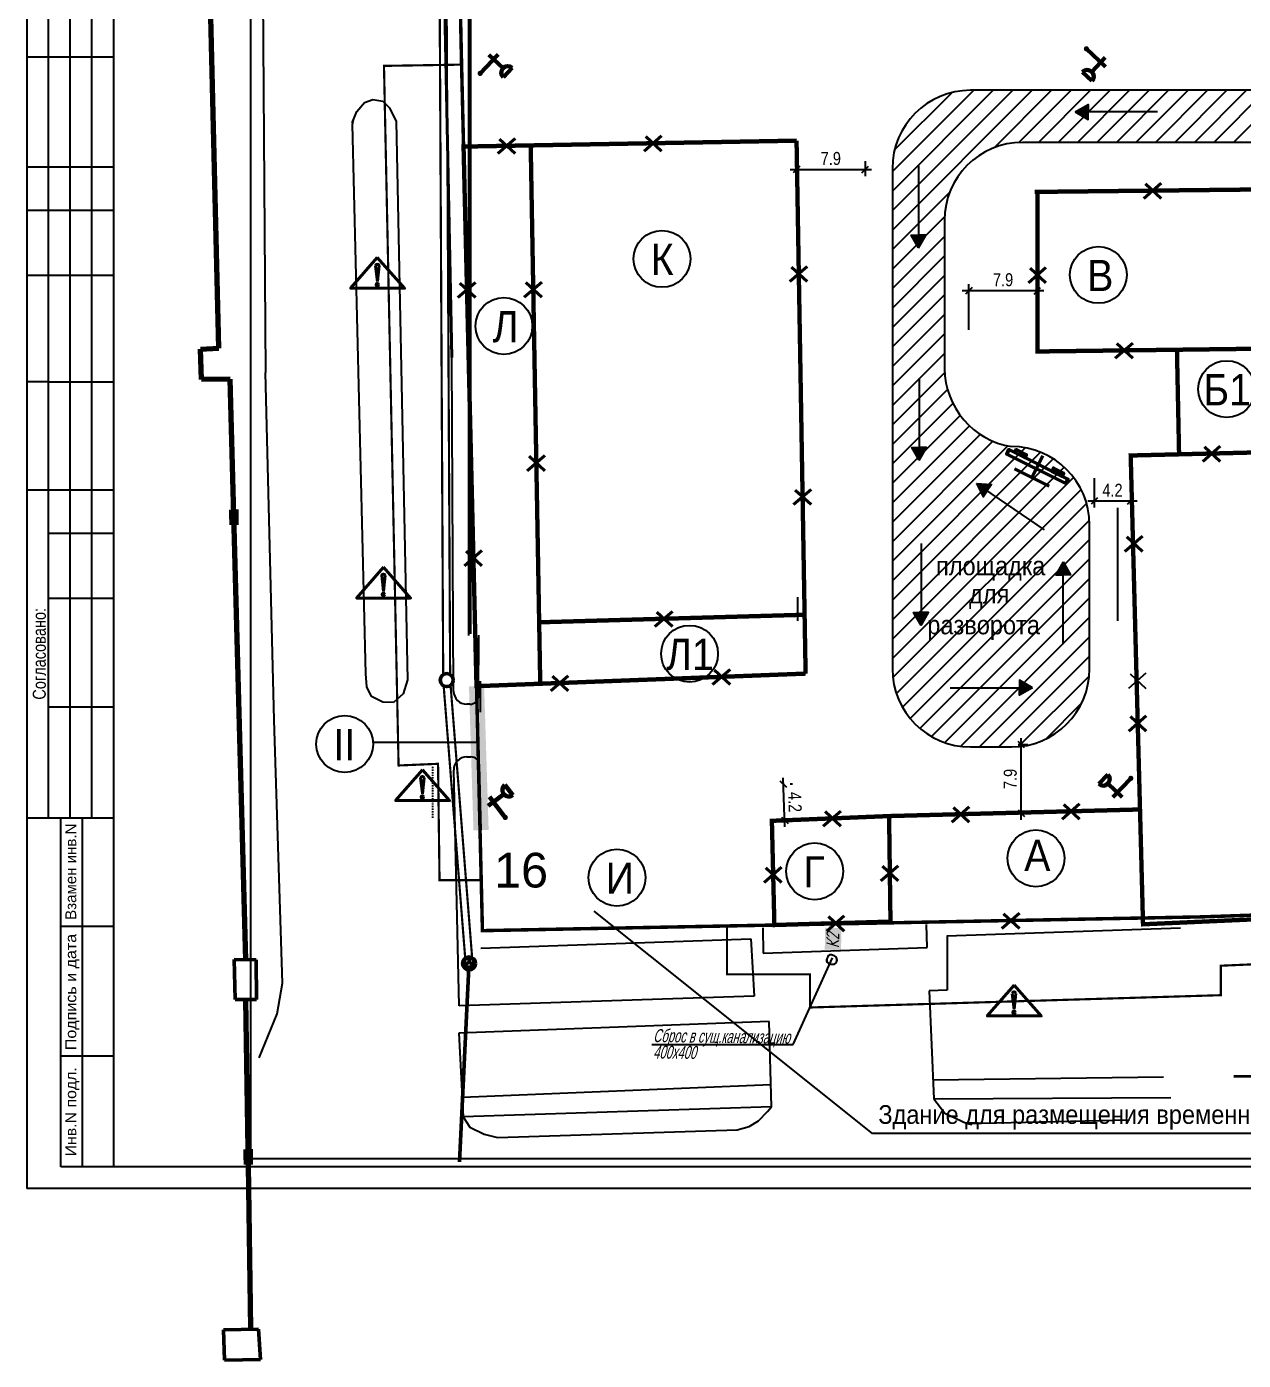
# Model space of a CAD drawing. Header units: millimetres. Extents: x 1819 to 103850, y 69161 to 132521.
# Drawn here: x 1819 to 29863, y 69161 to 99902 of the extents above; entities that cross this region are included whole.
import ezdxf
from ezdxf.enums import TextEntityAlignment as Align

# ---------------------------------------------------------------- set-up
doc = ezdxf.new("R2010")
doc.units = ezdxf.units.MM
doc.linetypes.add('DASHED', pattern=[0.75, 0.5, -0.25])
doc.linetypes.add('PKP', pattern=[12, 6, -3, 0, -3])
for name, color, linetype in [('1', 7, 'Continuous'), ('2к', 6, 'Continuous'), ('FORMAT', 251, 'Continuous'), ('TABL', 46, 'Continuous'), ('ГП', 146, 'Continuous'), ('Граница1', 20, 'Continuous'), ('дороги', 24, 'Continuous'), ('ЛИНИЯ', 7, 'Continuous'), ('опасные зоны', 10, 'Continuous'), ('СГП', 250, 'Continuous'), ('СТЕНЫ', 7, 'Continuous'), ('СЪЕМКА', 46, 'Continuous'), ('ТС', 1, 'Continuous')]:
    doc.layers.add(name, color=color, linetype=linetype)
doc.layers.add('A0-02', color=7, linetype='Continuous', true_color=0x958875)
for name, color, linetype, lineweight in [('К1', 1, 'Continuous', 60), ('К2', 54, 'Continuous', 60), ('НCC', 1, 'Continuous', 50), ('Ограждение проектируемое', 1, 'ограждение2', 40)]:
    doc.layers.add(name, color=color, linetype=linetype, lineweight=lineweight)
doc.styles.add('GOST 2.304', font='CS_Gost2304.shx', dxfattribs={"oblique": 15, "height": 250})
doc.styles.add('RUSS', font='arial.ttf', dxfattribs={"width": 0.8, "height": 300})
doc.styles.get("Standard").update_dxf_attribs({"font": 'txt.shx', "width": 0.8})
doc.styles.add('ариал', font='arial.ttf', dxfattribs={"width": 0.8, "height": 300})
doc.styles.add('СГЕНЕРИР_СТИЛЬ_3', font='arial.ttf')
doc.linetypes.add('oIo_LINE', pattern='A,2.5,-0.25,[133,ltypeshp.shx,S=0.1,R=0,X=-0.1,Y=0.3],-0.2,[130,ltypeshp.shx,S=0.5,R=-25,X=0,Y=0],-0.2,[133,ltypeshp.shx,S=0.1,R=0,X=-0.1,Y=-0.3],-0.25', length=3.4)
doc.linetypes.add('V_LINE_dot_7', pattern='A,4,[133,ltypeshp.shx,S=0.5,R=0,X=0,Y=0],4,-1.3,["V",Standard,S=2.5,R=0,X=-0.9,Y=-1.25],-1.3,4,[133,ltypeshp.shx,S=0.5,R=0,X=0,Y=0],4,-1.5', length=20.1)
doc.linetypes.add('ограждение2', pattern='A,6.35,-2.54,[132,ltypeshp.shx,S=2.54,R=0,X=-2.54,Y=0],-2.54,25.4', length=36.83)
doc.dimstyles.new('500', dxfattribs={"dimscale": 0, "dimtxt": 250, "dimasz": 150, "dimexe": 150, "dimexo": 500, "dimgap": 100, "dimtad": 1, "dimdec": 1, "dimlfac": 0.005, "dimzin": 0, "dimdsep": 46, "dimtxsty": 'RUSS', "dimblk1": 'OBLIQUE', "dimblk2": 'OBLIQUE', "dimsah": 1, "dimcen": 0, "dimdle": 150, "dimclrd": 22, "dimclre": 22, "dimclrt": 22, "dimadec": 0, "dimazin": 0, "dimtfac": 1, "dimtdec": 1, "dimtmove": 0, "dimatfit": 3, "dimldrblk": 'OBLIQUE', "dimfxl": 1, "dimtolj": 1, "dimtzin": 0, "dimarcsym": 0})
picture_1 = doc.add_image_def('image1.tif', size_in_pixel=(4134, 3602))

# ---------------------------------------------------------------- blocks, each defined once
blk = doc.blocks.new('A$C562616C9')
at = {"layer": 'К1', "lineweight": 30, "ltscale": 100}
h = blk.add_hatch(color=256, dxfattribs=at)
h.set_gradient(color1=(255, 255, 255), one_color=1, tint=1, name='INVCYLINDER')
h.paths.add_polyline_path([(467, -22), (467, 353), (-37, 353), (-37, -22)])
at = {"layer": 'К2', "lineweight": 30, "ltscale": 100, "insert": (0, 323), "char_height": 300, "width": 386.9, "attachment_point": 1, "style": 'GOST 2.304'}
blk.add_mtext('К2', dxfattribs=at)
blk = doc.blocks.new('uz204')
at = {"lineweight": 50}
for p, q in [((0, 10), (-20, 10)), ((-20, 10), (20, 10)), ((0, -15), (0, 10))]:
    blk.add_line(p, q, dxfattribs=at)
for points in [[(-33.9, 0), (33.9, 0), (33.9, -5.1), (-33.9, -5.1)], [(-27.2, -5.1), (-15.5, -5.1), (-15.5, -8.5), (-27.2, -8.5)], [(27.2, -5.1), (15.5, -5.1), (15.5, -8.5), (27.2, -8.5)]]:
    blk.add_lwpolyline(points, close=True, dxfattribs=at)
blk = doc.blocks.new('_OBLIQUE')
at = {"color": 0, "linetype": 'ByBlock'}
blk.add_line((-0.5, -0.5), (0.5, 0.5), dxfattribs=at)
blk = doc.blocks.new('*D117')
at = {"layer": 'DEFPOINTS', "color": 0}
for p in [(23536, 93814), (23536, 92415), (25116, 92415)]:
    blk.add_point(p, dxfattribs=at)
at = {"layer": 'опасные зоны', "color": 22, "lineweight": -2}
for p, q in [((25266, 93814), (23386, 93814)), ((23536, 92915), (23536, 93964)), ((25116, 92915), (25116, 93964))]:
    blk.add_line(p, q, dxfattribs=at)
at = {"layer": 'опасные зоны', "color": 22, "lineweight": -2, "xscale": 150, "yscale": 150, "zscale": 150, "rotation": 180}
blk.add_blockref('_OBLIQUE', (23536, 93814), dxfattribs=at)
at = {"layer": 'опасные зоны', "color": 22, "lineweight": -2, "xscale": 150, "yscale": 150, "zscale": 150}
blk.add_blockref('_OBLIQUE', (25116, 93814), dxfattribs=at)
at = {"layer": 'опасные зоны', "color": 22, "insert": (24326, 94067), "char_height": 300, "attachment_point": 5, "style": 'RUSS'}
blk.add_mtext('\\A1;7.9', dxfattribs=at)
blk = doc.blocks.new('*D118')
at = {"layer": 'DEFPOINTS', "color": 0}
for p in [(19565, 97274), (21145, 97301), (21145, 96609)]:
    blk.add_point(p, dxfattribs=at)
at = {"layer": 'опасные зоны', "color": 22, "lineweight": -2}
for p, q in [((19415, 96609), (21295, 96609)), ((19565, 96774), (19565, 96459)), ((21145, 96801), (21145, 96459))]:
    blk.add_line(p, q, dxfattribs=at)
at = {"layer": 'опасные зоны', "color": 22, "lineweight": -2, "xscale": 150, "yscale": 150, "zscale": 150, "rotation": 180}
blk.add_blockref('_OBLIQUE', (19565, 96609), dxfattribs=at)
at = {"layer": 'опасные зоны', "color": 22, "lineweight": -2, "xscale": 150, "yscale": 150, "zscale": 150}
blk.add_blockref('_OBLIQUE', (21145, 96609), dxfattribs=at)
at = {"layer": 'опасные зоны', "color": 22, "insert": (20355, 96862), "char_height": 300, "attachment_point": 5, "style": 'RUSS'}
blk.add_mtext('\\A1;7.9', dxfattribs=at)
blk = doc.blocks.new('*D119')
at = {"layer": 'DEFPOINTS', "color": 0}
for p in [(26428, 89995), (27267, 90017), (26428, 88967)]:
    blk.add_point(p, dxfattribs=at)
at = {"layer": 'опасные зоны', "color": 22, "lineweight": -2}
for p, q in [((26428, 89495), (26428, 88817)), ((27267, 89517), (27267, 88817)), ((27417, 88967), (26278, 88967))]:
    blk.add_line(p, q, dxfattribs=at)
at = {"layer": 'опасные зоны', "color": 22, "lineweight": -2, "xscale": 150, "yscale": 150, "zscale": 150, "rotation": 180}
blk.add_blockref('_OBLIQUE', (26428, 88967), dxfattribs=at)
at = {"layer": 'опасные зоны', "color": 22, "lineweight": -2, "xscale": 150, "yscale": 150, "zscale": 150}
blk.add_blockref('_OBLIQUE', (27267, 88967), dxfattribs=at)
at = {"layer": 'опасные зоны', "color": 22, "insert": (26847, 89217), "char_height": 300, "attachment_point": 5, "style": 'RUSS'}
blk.add_mtext('\\A1;4.2', dxfattribs=at)
blk = doc.blocks.new('*D121')
at = {"layer": 'DEFPOINTS', "color": 0}
for p in [(24175, 83352), (24745, 83352), (24217, 81772)]:
    blk.add_point(p, dxfattribs=at)
at = {"layer": 'опасные зоны', "color": 22, "lineweight": -2}
for p, q in [((24675, 83352), (24895, 83352)), ((24745, 81622), (24745, 83502)), ((24717, 81772), (24895, 81772))]:
    blk.add_line(p, q, dxfattribs=at)
at = {"layer": 'опасные зоны', "color": 22, "lineweight": -2, "xscale": 150, "yscale": 150, "zscale": 150}
for p, rotation in [((24745, 83352), 90), ((24745, 81772), 270)]:
    blk.add_blockref('_OBLIQUE', p, dxfattribs=dict(at, rotation=rotation))
at = {"layer": 'опасные зоны', "color": 22, "insert": (24492, 82562), "char_height": 300, "attachment_point": 5, "rotation": 90, "style": 'RUSS'}
blk.add_mtext('\\A1;7.9', dxfattribs=at)
blk = doc.blocks.new('*D122')
at = {"layer": 'DEFPOINTS', "color": 0}
for p in [(18969, 82429), (19265, 82439), (18996, 81596)]:
    blk.add_point(p, dxfattribs=at)
at = {"layer": 'опасные зоны', "color": 22, "lineweight": -2}
for p, q in [((19297, 81456), (19260, 82589)), ((19469, 82445), (19415, 82444)), ((19496, 81612), (19442, 81611))]:
    blk.add_line(p, q, dxfattribs=at)
at = {"layer": 'опасные зоны', "color": 22, "lineweight": -2, "xscale": 150, "yscale": 150, "zscale": 150}
for p, rotation in [((19265, 82439), 91.87734361684694), ((19292, 81606), 271.8773436168469)]:
    blk.add_blockref('_OBLIQUE', p, dxfattribs=dict(at, rotation=rotation))
at = {"layer": 'опасные зоны', "color": 22, "insert": (19529, 82030), "char_height": 300, "attachment_point": 5, "rotation": 271.8773, "style": 'RUSS'}
blk.add_mtext('\\A1;4.2', dxfattribs=at)
blk = doc.blocks.new('прожектор')
at = {"color": 32, "lineweight": 60}
for p, q in [((814.11, 1448.66), (814.11, 1442.66)), ((818.61, 1445.66), (818.61, 1448.66)), ((812.61, 1447.16), (817.11, 1447.16))]:
    blk.add_line(p, q, dxfattribs=at)
for points, const_width in [([(813.81, 1442.66, 1), (814.41, 1442.66, 1)], 0.6), ([(814.03, 1442.66, 1), (814.18, 1442.66, 1)], 0.15)]:
    blk.add_lwpolyline(points, format="xyb", close=True, dxfattribs=dict(at, const_width=const_width))
blk.add_arc((818.61, 1447.16), 1.5, 90, 270, dxfattribs=at)
blk = doc.blocks.new('uz22_l')
for points in [[(-29.63, 0), (-20.29, 5.39), (-20.29, 0)], [(-29.63, 0), (-20.29, -5.39), (-20.29, 0)]]:
    blk.add_hatch(color=256).paths.add_polyline_path(points)
for p in [(29.63, 0), (-29.63, 0), (-29.63, 0)]:
    blk.add_line(p, (-29.63, 0))
for points in [[(-29.63, 0), (-20.29, 5.39), (-20.29, 0)], [(-29.63, 0), (-20.29, -5.39), (-20.29, 0)]]:
    blk.add_lwpolyline(points, close=True)
blk = doc.blocks.new('uz2')
at = {"lineweight": 40}
for p, q in [((-1.05, 9.2), (0, 0)), ((0, 0), (0.96, 9.2))]:
    blk.add_line(p, q, dxfattribs=at)
blk.add_lwpolyline([(-0.06, 13.94), (-15.47, -3.83), (15.65, -3.83)], close=True, dxfattribs=at)
blk.add_circle((-0.05, -1.75), 0.733, dxfattribs=at)
blk.add_arc((-0.04, 9.05), 1.02, 8.6869, 171.31317, dxfattribs=at)

msp = doc.modelspace()

# ---------------------------------------------------------------- hatches: boundary and pattern name
at = {"layer": 'дороги'}
h = msp.add_hatch(dxfattribs=at)
h.set_pattern_fill('ANSI31', color=256, scale=100, style=0)
h.set_pattern_definition([(45, (7e-12, 68499.9), (-224.5064, 224.5064), [])])
h.paths.add_polyline_path([(35265.8, 98435.26), (23574.08, 98435.26, 0.41421356), (21774.08, 96635.26), (21774.08, 85098.38, 0.41421356), (23574.08, 83298.38), (24518.52, 83298.38, 0.41421356), (26318.52, 85098.38), (26318.52, 88422.46, 0.41421356), (24518.52, 90222.46, -0.36499326), (22974.08, 92022.46), (22974.08, 95435.26, -0.41421356), (24774.08, 97235.26), (34065.8, 97235.26, -0.41421356), (35865.8, 95435.26), (35865.8, 79653.38), (37065.8, 79653.38), (37065.8, 96635.26, 0.41421356)])

# ---------------------------------------------------------------- linework, layer by layer
msp.add_line((12220.22, 83402.06), (9831.69, 83402.06))
at = {"linetype": 'oIo_LINE', "lineweight": 50, "ltscale": 20, "const_width": 50}
for points in [[(11580.05, 84966.95), (11499.35, 100425.65)], [(12086.88, 78443.97), (11590.47, 84719.47)]]:
    msp.add_lwpolyline(points, dxfattribs=at)
for points, const_width in [([(19565.07, 97274.23), (11889.33, 97137.76), (12187.55, 84699.77), (19773.52, 84989.4)], 100), ([(13437.12, 97165.28), (13657.2, 84755.88)], 100), ([(19773.52, 84989.4), (19565.07, 97274.23)], 100), ([(25055.02, 96092.78), (34645.68, 96198.13), (34682.76, 92534.37), (25116.13, 92414.77), (25116.13, 96093.45)], 100), ([(28333.38, 92455), (28382.52, 90044.45)], 100), ([(13632.08, 86172.23), (19750.49, 86346.5)], 100), ([(12188.95, 84699.82), (12292.31, 81382.82)], 350), ([(21698.27, 81705.94), (27481.91, 81858.1)], 100), ([(18996.39, 81595.96), (21698.27, 81705.94), (21730.16, 79272.65), (19054.05, 79194.77), (18996.39, 81595.96)], 100)]:
    msp.add_lwpolyline(points, dxfattribs=dict(const_width=const_width))
at = {"const_width": 100}
msp.add_lwpolyline([(27267.25, 90017.3), (32778.6, 90151.45), (33028.58, 79455.43), (27551.55, 79211.28)], close=True, dxfattribs=at)
for centre in [(16463.03, 94549.35), (26522.67, 94179.82), (12818.39, 93001.52), (29479.15, 91547.02), (17097.74, 85447.52), (9149.29, 83366.03), (25083, 80732.87), (15425.94, 80286.73), (19981.62, 80432.18)]:
    msp.add_circle(centre, 654.86)
at = {"linetype": 'Continuous', "ltscale": 0.5}
msp.add_circle((11500.72, 84839.65), 150, dxfattribs=at)
at = {"linetype": 'Continuous', "lineweight": 50, "ltscale": 0.5}
for centre in [(11500.72, 84839.65), (12017.14, 78311.17)]:
    msp.add_circle(centre, 150, dxfattribs=at)
at = {"layer": '1', "color": 7}
for p, q in [((2607.23, 79168.37), (3807.23, 79168.37)), ((3824.57, 76168.37), (2607.23, 76168.37))]:
    msp.add_line(p, q, dxfattribs=at)
at = {"layer": '2к'}
for p, q in [((19489.1, 76439.83), (20394.47, 78435.19)), ((16228.77, 76439.83), (19489.1, 76439.83))]:
    msp.add_line(p, q, dxfattribs=at)
at = {"layer": 'FORMAT', "ltscale": 20}
for p, q in [((1821.77, 132521.49), (1821.77, 73121.49)), ((3821.77, 132021.49), (3821.77, 73621.49)), ((103350.34, 73621.49), (2607.23, 73621.49)), ((103850.34, 73121.49), (1821.77, 73121.49))]:
    msp.add_line(p, q, dxfattribs=at)
at = {"layer": 'FORMAT'}
for p, q in [((2324.57, 89189.37), (2324.57, 104158.57)), ((2824.57, 81678.03), (2824.57, 104158.57)), ((2824.57, 91689.37), (2824.57, 104158.57)), ((3324.57, 89189.37), (3324.57, 104158.57)), ((3829.68, 99199.29), (1829.68, 99199.29)), ((1824.57, 96671.67), (3824.57, 96671.67)), ((1829.68, 95671.67), (3824.57, 95671.67)), ((1829.68, 94171.67), (3824.57, 94171.67)), ((2319.11, 91718.65), (1819.11, 91718.65)), ((2319.11, 91718.65), (3819.11, 91718.65)), ((2824.57, 89189.37), (2824.57, 91689.37)), ((1819.11, 89225.01), (3819.11, 89225.01)), ((2324.57, 84178.03), (2324.57, 89178.03)), ((3324.57, 84178.03), (3324.57, 89178.03)), ((2319.11, 88225.01), (3819.11, 88225.01)), ((2319.11, 86725.01), (3819.11, 86725.01)), ((2319.11, 84225.01), (3819.11, 84225.01)), ((2324.57, 81678.03), (2324.57, 84178.03)), ((3324.57, 81678.03), (3324.57, 84178.03)), ((1824.57, 81668.37), (3824.57, 81668.37)), ((2607.23, 73621.49), (2607.23, 81668.37)), ((3107.23, 73619.9), (3107.23, 81668.37))]:
    msp.add_line(p, q, dxfattribs=at)
at = {"layer": 'TABL'}
msp.add_line((3821.77, 92766.79), (3821.77, 83267.07), dxfattribs=at)
msp.add_line((3821.77, 92766.79), (3821.77, 83267.07), dxfattribs=at)
at = {"layer": 'ГП'}
msp.add_line((41655.09, 79817.52), (28916.71, 79382.71), dxfattribs=at)
at = {"layer": 'Граница1', "const_width": 80}
for points in [[(11570.93, 131600.56), (39869.19, 131203.27), (64089.97, 128542.36), (64158.35, 124300.45), (49256, 124449.76), (49531.3, 110905.69), (53192.38, 110905.62), (53563.49, 92531.45), (41467.07, 92224.73), (41655.09, 79817.52), (28916.71, 79382.71)], [(28916.71, 79382.71), (12324.7, 79065.01), (11841.29, 99131.79), (11752.59, 103273.86)]]:
    msp.add_lwpolyline(points, dxfattribs=at)
at = {"layer": 'дороги'}
for p, q in [((35265.8, 98435.26), (23574.08, 98435.26)), ((34065.8, 97235.26), (24774.08, 97235.26)), ((21774.08, 96635.26), (21774.08, 85098.38)), ((22974.08, 95435.26), (22974.08, 92022.46)), ((24774.08, 90222.46), (24774.08, 90222.46)), ((26318.52, 85098.38), (26318.52, 88422.46)), ((23574.08, 83298.38), (24518.52, 83298.38)), ((21314.2, 74391.01), (14898.12, 79510.72)), ((33847.13, 74391.01), (21314.2, 74391.01))]:
    msp.add_line(p, q, dxfattribs=at)
for centre, radius, start, end in [((23574.08, 96635.26), 1800, 90, 180), ((24774.08, 95435.26), 1800, 90, 180), ((24814.95, 92039.39), 1840.95, 180.526955, 260.733922), ((24518.52, 88422.46), 1800, 0, 90), ((23574.08, 85098.38), 1800, 180, 270), ((24518.52, 85098.38), 1800, 270, 0)]:
    msp.add_arc(centre, radius, start, end, dxfattribs=at)
at = {"layer": 'К2', "lineweight": 25, "ltscale": 6.666667, "start_tangent": (0.9701425, -0.24253563), "end_tangent": (1, 0)}
for points in [[(20367.08, 78505.92), (20447.08, 78475.92), (20497.08, 78385.92), (20457.08, 78305.92), (20357.08, 78295.92), (20267.08, 78335.92), (20257.08, 78395.92), (20287.08, 78465.92), (20327.08, 78505.92), (20367.08, 78505.92)], [(20369.53, 78505.88), (20449.53, 78475.88), (20499.53, 78385.88), (20459.53, 78305.88), (20359.53, 78295.88), (20269.53, 78335.88), (20259.53, 78395.88), (20289.53, 78465.88), (20329.53, 78505.88), (20369.53, 78505.88)]]:
    msp.add_spline(points, degree=3, dxfattribs=at)
at = {"layer": 'ЛИНИЯ'}
for p, q in [((7184.62, 110157.73), (7327.23, 91933.04)), ((12011.89, 85868.38), (12011.89, 102068.38)), ((12051.89, 102028.38), (12051.89, 85908.38)), ((9425.79, 97948.5), (9604.43, 98151.36)), ((9604.43, 98151.36), (9799.31, 98224.39)), ((9799.31, 98224.39), (10026.68, 98183.82)), ((10026.68, 98183.82), (10180.96, 98029.64)), ((9320.23, 97688.84), (9425.79, 97948.5)), ((9332.27, 97647.57), (9350.23, 97762.65)), ((10180.96, 98029.64), (10335.25, 97713.18)), ((9634.08, 84982.38), (9332.27, 97647.57)), ((10335.25, 97713.18), (10597.83, 84848.44)), ((11661.16, 84582.68), (11623.03, 92277.33)), ((11661.16, 84582.68), (11623.03, 92277.33)), ((7527.32, 83913.6), (7327.23, 91933.04)), ((26971.89, 86208.38), (26971.89, 88808.18)), ((12235.44, 84482.81), (12244.87, 85878.23)), ((12235.44, 84482.81), (12244.87, 85878.23)), ((9659.61, 84682.61), (9634.08, 84982.38)), ((10597.83, 84848.44), (10495.71, 84523.16)), ((9768.11, 84459.39), (9659.61, 84682.61)), ((10029.79, 84331.83), (9768.11, 84459.39)), ((10272.32, 84325.45), (10029.79, 84331.83)), ((10495.71, 84523.16), (10272.32, 84325.45)), ((12035.44, 84284.17), (11961.16, 84284.17)), ((12035.44, 84284.17), (11961.16, 84284.17)), ((7712.91, 77851.6), (7527.32, 83913.6)), ((11963.41, 83071.43), (12056.65, 83071.43)), ((11791.29, 77332.2), (11663.49, 82764.37)), ((12292.31, 81382.82), (12256.59, 82876.21)), ((12285.77, 78664.73), (18510.21, 78874.06)), ((18510.21, 78874.06), (18586.89, 77556.54)), ((7596.89, 77144.38), (7712.91, 77851.6)), ((18586.89, 77556.54), (11791.29, 77332.2)), ((7179.22, 76135.71), (7596.89, 77144.38)), ((18936.55, 76969.01), (11782.43, 76700.31)), ((18986.11, 75004.71), (18936.55, 76969.01)), ((11782.43, 76700.31), (11882.46, 74773.25)), ((11867.75, 75224.75), (18973.24, 75514.85)), ((18986.11, 75004.71), (11877.03, 74773.07)), ((11877.03, 74773.07), (12036.77, 74536.58)), ((18684.67, 74680.72), (18893.02, 74892.57)), ((18893.02, 74892.57), (18986.11, 75004.71)), ((23491.74, 74620.49), (27239.83, 74707.78)), ((12036.77, 74536.58), (12362.17, 74376.95)), ((12670.72, 74293.54), (18194.88, 74472.53)), ((18194.88, 74472.53), (18476.33, 74552.88)), ((18476.33, 74552.88), (18684.67, 74680.72)), ((12362.17, 74376.95), (12670.72, 74293.54))]:
    msp.add_line(p, q, dxfattribs=at)
at = {"layer": 'ЛИНИЯ', "lineweight": 40}
for p, q in [((11623.03, 92277.33), (11432.72, 101347.4)), ((11623.03, 92277.33), (11432.72, 101347.4)), ((35938.9, 75789.46), (29646.13, 75706.68))]:
    msp.add_line(p, q, dxfattribs=at)
at = {"layer": 'ЛИНИЯ', "ltscale": 50}
msp.add_line((19591.89, 86208.38), (19591.89, 86748.38), dxfattribs=at)
at = {"layer": 'ЛИНИЯ'}
for centre, radius, start, end in [((11961.16, 84584.17), 300, 180.283876, 270), ((11961.16, 84584.17), 300, 180.283876, 270), ((12035.44, 84484.17), 200, 270, 359.612646), ((12035.44, 84484.17), 200, 270, 359.612646), ((11963.41, 82771.43), 300, 90, 181.347698), ((12056.65, 82871.43), 200, 1.370214, 90)]:
    msp.add_arc(centre, radius, start, end, dxfattribs=at)
at = {"layer": 'НCC'}
for p, q in [((12015.23, 78447.79), (12015.23, 78335.29)), ((12015.23, 78335.29), (11917.8, 78279.04)), ((12015.23, 78335.29), (12112.66, 78279.04))]:
    msp.add_line(p, q, dxfattribs=at)
at = {"layer": 'НCC', "linetype": 'V_LINE_dot_7', "ltscale": 5}
msp.add_line((11792.64, 73735.88), (12009.79, 78222.92), dxfattribs=at)
at = {"layer": 'НCC', "linetype": 'V_LINE_dot_7', "ltscale": 0.07}
msp.add_line((12009.79, 78222.92), (12009.79, 78222.92), dxfattribs=at)
at = {"layer": 'НCC'}
msp.add_circle((12015.23, 78335.29), 112.5, dxfattribs=at)
at = {"layer": 'Ограждение проектируемое', "ltscale": 50, "const_width": 50}
for points in [[(11843.81, 99027.01), (10055.25, 98998.04), (10391.73, 82872.19), (11301.35, 82910.34), (11335.47, 80229.57), (12296.64, 80229.57)], [(17963.52, 79184.72), (17963.52, 78057.97), (19876.54, 78057.97), (19876.54, 77293.71), (29343.33, 77577.26), (29343.33, 78256.29), (34186.18, 78467.94), (34186.18, 78668.36), (35939.99, 78724.62)]]:
    msp.add_lwpolyline(points, dxfattribs=at)
at = {"layer": 'СТЕНЫ', "lineweight": 40}
for p, q in [((13080.74, 97324.39), (12677.37, 96975.01)), ((12717.71, 97310.95), (13080.74, 96975.01)), ((16455.12, 97384.38), (16051.75, 97035.01)), ((16092.08, 97370.95), (16455.12, 97035.01)), ((27969.94, 96291.57), (27566.57, 95942.19)), ((27606.91, 96278.13), (27969.94, 95942.19)), ((19812.15, 94375.22), (19408.78, 94025.84)), ((19449.11, 94361.78), (19812.15, 94025.84)), ((25311.14, 94349.94), (24907.77, 94000.57)), ((24948.11, 94336.5), (25311.14, 94000.57)), ((12163.51, 94005.14), (11760.13, 93655.77)), ((11800.47, 93991.71), (12163.51, 93655.77)), ((13690.99, 94015.65), (13287.62, 93666.28)), ((13327.96, 94002.21), (13690.99, 93666.28)), ((27313.18, 92608.71), (26909.8, 92259.34)), ((26950.14, 92595.28), (27313.18, 92259.34)), ((29330.74, 90231.69), (28927.37, 89882.32)), ((28967.7, 90218.25), (29330.74, 89882.32)), ((13761.93, 90016), (13358.55, 89666.63)), ((13398.89, 90002.56), (13761.93, 89666.63)), ((19899.38, 89234.12), (19496.01, 88884.75)), ((19536.35, 89220.69), (19899.38, 88884.75)), ((27538.34, 88154.15), (27134.96, 87804.78)), ((27175.3, 88140.71), (27538.34, 87804.78)), ((12312.76, 87824.91), (11909.39, 87475.54)), ((11949.72, 87811.47), (12312.76, 87475.54)), ((16705.06, 86423.12), (16301.68, 86073.74)), ((16342.02, 86409.68), (16705.06, 86073.74)), ((14304.38, 84942.05), (13901.01, 84592.68)), ((13941.35, 84928.62), (14304.38, 84592.68)), ((18033.17, 85084.42), (17629.79, 84735.05)), ((17670.13, 85070.98), (18033.17, 84735.05)), ((27624.61, 84015.67), (27221.24, 83666.3)), ((27261.57, 84002.24), (27624.61, 83666.3)), ((20584.85, 81821.59), (20181.48, 81472.22)), ((20221.82, 81808.15), (20584.85, 81472.22)), ((23547.27, 81918.36), (23143.9, 81568.99)), ((23184.24, 81904.92), (23547.27, 81568.99)), ((26087.9, 81985.2), (25684.53, 81635.83)), ((25724.86, 81971.77), (26087.9, 81635.83)), ((21910.5, 80561.39), (21507.13, 80212.02)), ((21547.47, 80547.95), (21910.5, 80212.02)), ((19221.13, 80527.48), (18817.75, 80178.11)), ((18858.09, 80514.04), (19221.13, 80178.11)), ((20666.32, 79404.93), (20262.95, 79055.56)), ((20303.28, 79391.49), (20666.32, 79055.56)), ((24701.76, 79467.18), (24298.39, 79117.81)), ((24338.73, 79453.75), (24701.76, 79117.81))]:
    msp.add_line(p, q, dxfattribs=at)
at = {"layer": 'СТЕНЫ'}
for p, q in [((27616.21, 84998.86), (27212.83, 84649.48)), ((27253.17, 84985.42), (27616.21, 84649.48)), ((18788.35, 79132.92), (18793.87, 78548.49)), ((22576.41, 78676.06), (22563.35, 79202.78)), ((23029.35, 78948.64), (28411.89, 79128.36)), ((23039.14, 78948.97), (23039.52, 77694.42)), ((18793.87, 78548.49), (22576.41, 78676.06)), ((23039.52, 77694.42), (22619.63, 77676.27)), ((22619.63, 77676.27), (22727.34, 75184.82)), ((28020.43, 75685.29), (22708.72, 75615.42)), ((22727.34, 75184.82), (28195, 75219.35)), ((22727.34, 75184.82), (22979.93, 74860.33)), ((22979.93, 74860.33), (23491.74, 74620.49)), ((23491.74, 74620.49), (23604.73, 74595.5))]:
    msp.add_line(p, q, dxfattribs=at)
at = {"layer": 'СТЕНЫ', "color": 244}
msp.add_line((12273.74, 84818.98), (12273.74, 84098.98), dxfattribs=at)
at = {"layer": 'СТЕНЫ', "linetype": 'DASHED', "const_width": 50}
for points in [[(11420.06, 84966.12), (11339.35, 100424.82)], [(11927.38, 78431.35), (11430.97, 84706.85)]]:
    msp.add_lwpolyline(points, dxfattribs=at)
at = {"layer": 'ТС', "color": 1, "lineweight": 80}
for p, q in [((6246.93, 92494.17), (6013.87, 102046.61)), ((5829.19, 92468.45), (6246.93, 92494.17)), ((5848.86, 91765.92), (5829.19, 92468.45)), ((6507.82, 91777.41), (5848.86, 91765.92)), ((6869.49, 78395.34), (6507.82, 91777.41)), ((6923.12, 74027.63), (6868.85, 77474.44)), ((6988.31, 69886.82), (6928.74, 73670.19))]:
    msp.add_line(p, q, dxfattribs=at)
at = {"layer": 'ТС', "linetype": 'PKP', "ltscale": 5}
msp.add_line((11181.03, 81668.38), (11181.03, 82868.38), dxfattribs=at)
at = {"layer": 'ТС', "color": 1, "lineweight": 50}
for p, q in [((6623.59, 77474.75), (6604.76, 78397.03)), ((6604.76, 78397.03), (7110.04, 78395.15)), ((7110.04, 78395.15), (7115.51, 77474.75)), ((7115.51, 77474.75), (6623.59, 77474.75)), ((7160.62, 69882.58), (6354.31, 69865.79)), ((6354.31, 69865.79), (6379.51, 69160.67)), ((7206.82, 69177.46), (7160.62, 69882.58)), ((6379.51, 69160.67), (7206.82, 69177.46))]:
    msp.add_line(p, q, dxfattribs=at)
at = {"layer": 'ТС', "color": 7, "true_color": 0xffffff, "const_width": 220}
for points in [[(6598.69, 88415.13), (6593.07, 88772.57)], [(6928.74, 73670.19), (6923.12, 74027.63)]]:
    msp.add_lwpolyline(points, dxfattribs=at)

# ---------------------------------------------------------------- block references
at = {"xscale": 22.39999999999952, "yscale": 22.39999999999554, "zscale": 22.4, "rotation": 153.4514249520851}
msp.add_blockref('uz204', (25089.39, 89710.1), dxfattribs=at)
at = {"layer": '1', "xscale": 100, "yscale": 100, "zscale": 100}
for p, rotation in [((-145909.08, 49644.78), 316.7078285703823), ((-22934.38, 257572.45), 226.7078285703823), ((185452.37, 131756.54), 136.7078285703824), ((35601, -82406.93), 37.33053034874502)]:
    msp.add_blockref('прожектор', p, dxfattribs=dict(at, rotation=rotation))
at = {"layer": 'К2', "ltscale": 6.666667, "rotation": 88.90524444974649}
msp.add_blockref('A$C562616C9', (20568.99, 78656.41), dxfattribs=at)
at = {"layer": 'СГП', "xscale": 32, "yscale": 32, "zscale": 32}
msp.add_blockref('uz22_l', (26936.72, 97935.01), dxfattribs=at)
for p, rotation in [((22376.2, 95748.58), 90), ((22391.66, 90853.96), 90), ((24496.27, 88839.36), 325.6030370263994), ((22435.18, 87044.17), 90), ((25710.27, 86615.19), 270), ((24055.65, 84664.33), 180)]:
    msp.add_blockref('uz22_l', p, dxfattribs=dict(at, rotation=rotation))
at = {"layer": 'СГП', "lineweight": 50, "xscale": 40, "yscale": 40, "zscale": 40}
for p in [(9902.73, 94024.5), (10043.87, 86882.87), (10941.76, 82216.64), (24579.96, 77251.84)]:
    msp.add_blockref('uz2', p, dxfattribs=at)

# ---------------------------------------------------------------- texts
at = {"style": 'СГЕНЕРИР_СТИЛЬ_3'}
msp.add_text('16', height=800, dxfattribs=at).set_placement((12594.56, 80059.23))
at = {"layer": '1', "color": 7, "style": 'RUSS'}
for s, width, p, p2 in [('Подпись и дата', 1.059034, (2961.13, 76310.01), (2961.13, 78990.65)), ('Инв.N подл.', 1.047369, (2961.13, 73860.47), (2961.13, 75917.16))]:
    msp.add_text(s, height=250, rotation=90, dxfattribs=dict(at, width=width)).set_placement(p, p2, align=Align.FIT)
at = {"layer": '2к', "style": 'RUSS', "oblique": 15, "width": 0.615318}
for s, p in [('Сброс в сущ.канализацию', (16258.08, 76496.26)), ('400х400', (16258.08, 76117.94))]:
    msp.add_text(s, height=300, rotation=359.30709, dxfattribs=at).set_placement(p)
at = {"layer": 'A0-02', "color": 7, "ltscale": 50, "style": 'СГЕНЕРИР_СТИЛЬ_3', "width": 0.9}
for s, height, p in [('К', 720, (16204.12, 94176.33)), ('В', 720, (26263.75, 93806.8)), ('Л', 720, (12559.48, 92628.51)), ('Б1', 720, (28940.92, 91174.01)), ('площадка ', 432, (22780.57, 87257.48)), ('для', 432, (23540.7, 86606.37)), ('разворота', 432, (22577.83, 85895.54)), ('Л1', 720, (16559.5, 85074.51)), ('II', 720, (8890.37, 82993.02)), ('А', 720, (24813.15, 80440.85)), ('И', 720, (15167.03, 79913.72)), ('Г', 720, (19722.71, 80059.17)), ('Здание для размещения временных помещений', 432, (21450.83, 74610.89))]:
    msp.add_text(s, height=height, dxfattribs=at).set_placement(p)
at = {"layer": 'FORMAT', "style": 'RUSS', "width": 0.8}
msp.add_text('Согласовано:', height=300, rotation=90, dxfattribs=at).set_placement((2259.65, 84388.5))
at = {"layer": 'FORMAT', "style": 'RUSS', "width": 0.992904}
msp.add_text('Взамен инв.N', height=250, rotation=90, dxfattribs=at).set_placement((2961.13, 79314.17), (2961.13, 81532.63), align=Align.FIT)
at = {"layer": 'ТС', "color": 1, "lineweight": 80, "style": 'ариал', "width": 0.75}
for p in [(6690.31, 88461.12), (7020.36, 73716.18)]:
    msp.add_text('ТП', height=200, rotation=90, dxfattribs=at).set_placement(p)

# ---------------------------------------------------------------- dimensions: what is measured, and where the dimension line sits
at = {"layer": 'опасные зоны'}
for base, p1, p2, picture, middle in [((21144.84, 96609.16), (19565.07, 97274.23), (21144.84, 97301.04), '*D118', (20354.96, 96862.34)), ((23536.13, 93813.55), (25116.13, 92414.77), (23536.13, 92414.77), '*D117', (24326.13, 94066.72)), ((26427.54, 88966.68), (27267.25, 90017.3), (26427.54, 89995.21), '*D119', (26847.39, 89217.29))]:
    dim = msp.add_linear_dim(base=base, p1=p1, p2=p2, dimstyle='500', override={"dimscale": 1}, dxfattribs=at)
    dim.commit()
    dim.dimension.update_dxf_attribs({"geometry": picture, "text_midpoint": middle})
dim = msp.add_linear_dim(base=(24744.76, 83351.65), p1=(24216.79, 81772.2), p2=(24175.24, 83351.65), angle=90, dimstyle='500', override={"dimscale": 1}, dxfattribs=at)
dim.commit()
dim.dimension.update_dxf_attribs({"geometry": '*D121', "text_midpoint": (24491.59, 82561.92)})
dim = msp.add_aligned_dim(p1=(18996.39, 81595.96), p2=(18969.09, 82428.95), distance=-296, dimstyle='500', override={"dimscale": 1}, dxfattribs=at)
dim.commit()
dim.dimension.update_dxf_attribs({"geometry": '*D122', "text_midpoint": (19529.06, 82030.36)})

# ---------------------------------------------------------------- pictures from other files: only their frames are drawn
at = {"layer": 'СЪЕМКА', "color": 7, "true_color": 0xffffff}
image = msp.add_image(picture_1, insert=(6969.08, 71977.7), size_in_units=(70009.44, 61000), dxfattribs=at)
image.set_boundary_path([(0.3021, 55.9634), (3409.0214, 3493.4299)])

doc.saveas('drawing.dxf')
